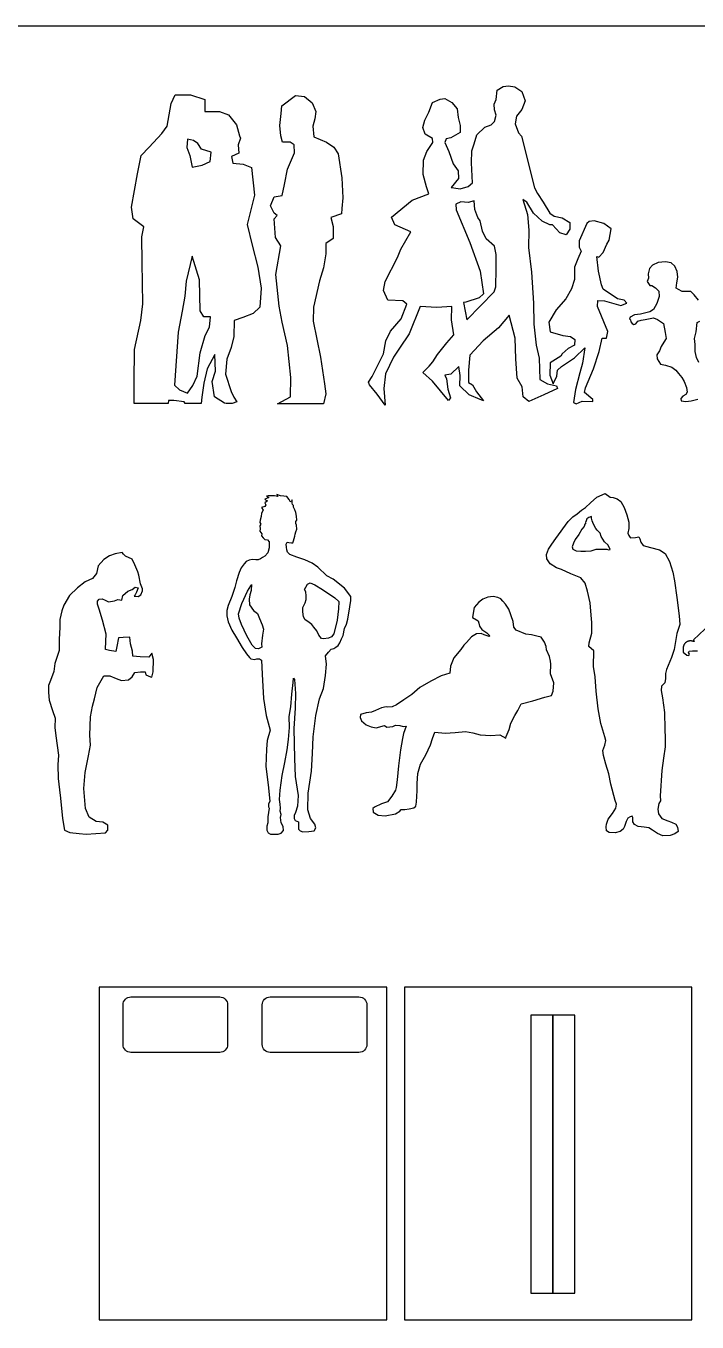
# Model space of a CAD drawing. Header units: millimetres. Extents: x 6840 to 12281, y 13072 to 17462.
# Drawn here: x 9508 to 9933, y 14061 to 14882 of the extents above; entities that cross this region are included whole.
import ezdxf

# ---------------------------------------------------------------- set-up
doc = ezdxf.new("R2010")
doc.units = ezdxf.units.MM
doc.header["$LTSCALE"] = 100
doc.header["$MEASUREMENT"] = 0
doc.layers.add('CUT', color=3, linetype='Continuous')
doc.layers.add('Default', color=7, linetype='Continuous')

msp = doc.modelspace()

# ---------------------------------------------------------------- linework, layer by layer
at = {"layer": 'CUT'}
for points in [[(9743.58, 14735.03), (9745.79, 14740.35), (9752.01, 14751.32), (9741.95, 14755.74), (9739.92, 14760.62), (9752.93, 14771.19), (9763.56, 14775.24), (9761.92, 14779.74), (9759.96, 14787.6), (9760.04, 14796.61), (9762.17, 14802.1), (9765.93, 14807.83), (9765.85, 14810.29), (9761.27, 14812.99), (9759.79, 14817.25), (9760.86, 14822), (9763.56, 14826.91), (9765.77, 14833.21), (9770.6, 14835.26), (9773.55, 14835.59), (9778.07, 14833.2), (9781.41, 14829.2), (9782.15, 14823.63), (9783.29, 14818.56), (9783.38, 14814.22), (9777.32, 14810.78), (9774.45, 14810.04), (9773.55, 14807.75), (9776.17, 14802.18), (9778.99, 14794.19), (9782.15, 14789.81), (9782.31, 14785.06), (9777.74, 14779.33), (9779.28, 14779.08), (9783.29, 14778.43), (9788.45, 14779.9), (9791.07, 14782.28), (9790.58, 14794.97), (9790.75, 14802.42), (9792.22, 14806.85), (9793.86, 14812.74), (9799.02, 14817.49), (9802.95, 14818.97), (9805.16, 14821.18), (9806.14, 14825.11), (9805.08, 14828.46), (9804.83, 14832.07), (9806.14, 14834.93), (9806.8, 14840.83), (9810.65, 14843.2), (9814, 14843.61), (9817.93, 14842.96), (9822.36, 14840.01), (9824.5, 14834.23), (9822.36, 14828.63), (9819, 14824.53), (9818.18, 14819.7), (9820.31, 14813.97), (9822.19, 14811.76), (9830.3, 14779), (9832.18, 14775.48), (9835.87, 14769.99), (9840.13, 14763.03), (9842.91, 14761.15), (9847.99, 14760.09), (9852.66, 14757.06), (9852.82, 14752.96), (9850.45, 14749.28), (9846.35, 14750.67), (9841.68, 14755.58), (9840.04, 14755.66), (9835.21, 14758.04), (9829.81, 14763.03), (9825.63, 14769.99), (9823.09, 14771.8), (9825.88, 14762.13), (9826.78, 14752.39), (9826.53, 14741.25), (9828.5, 14725.77), (9829.81, 14706.2), (9829.97, 14692.77), (9831.45, 14679.59), (9833.41, 14671.23), (9833.82, 14657.72), (9838.57, 14654.94), (9844.3, 14653.71), (9845.04, 14651.99), (9836.2, 14648.06), (9826.86, 14643.8), (9823.26, 14646.83), (9822.68, 14653.14), (9819.33, 14658.54), (9818.67, 14670.82), (9818.1, 14683.93), (9814.33, 14698.42), (9807.53, 14690.56), (9797.79, 14682.29), (9789.44, 14673.12), (9788.62, 14663.78), (9788.62, 14655.84), (9791.16, 14654.48), (9793.6, 14650.01), (9798.07, 14644.32), (9795.91, 14645.11), (9788.94, 14648.06), (9783.05, 14653.79), (9783.29, 14660.26), (9782.48, 14666.08), (9777.32, 14661.08), (9773.55, 14660.42), (9774.61, 14658.13), (9775.51, 14651.74), (9777.23, 14646.18), (9776.01, 14644.54), (9765.85, 14656.82), (9759.71, 14662.23), (9763.8, 14666.16), (9766.1, 14669.02), (9768.96, 14673.53), (9772.32, 14677.79), (9774.86, 14680.9), (9779.28, 14685.97), (9777.81, 14695.64), (9777.97, 14703.91), (9768.47, 14703.25), (9757.91, 14703.91), (9751.11, 14686.79), (9744.85, 14677.54), (9741.16, 14671.93), (9736.04, 14661.41), (9734.98, 14652.15), (9735.8, 14641.59), (9730.88, 14648.39), (9725.89, 14654.36), (9725.32, 14656.17), (9727.61, 14659.69), (9734.81, 14674.02), (9736.37, 14682.29), (9739.15, 14688.43), (9746.03, 14696.13), (9749.64, 14705.46), (9747.02, 14707.51), (9737.6, 14708), (9734.73, 14714.14), (9735.96, 14719.8), (9743.58, 14735.03)], [(9648.43, 14755.92), (9651.73, 14742.88), (9655.28, 14728.91), (9657.39, 14715.6), (9656.47, 14703.61), (9652.25, 14699.52), (9645.66, 14697.02), (9640.26, 14695.04), (9640, 14685.03), (9638.29, 14678.04), (9635.65, 14670.67), (9634.73, 14661.18), (9638.42, 14650.11), (9640, 14646.68), (9641.98, 14643.65), (9639.09, 14642.55), (9635.23, 14642.55), (9634.07, 14642.86), (9627.88, 14646.82), (9626.29, 14656.43), (9628.53, 14663.02), (9628.01, 14673.56), (9623.26, 14664.47), (9621.02, 14655.51), (9619.84, 14646.55), (9619.38, 14642.55), (9609.22, 14642.55), (9608.64, 14643.65), (9602.18, 14644.44), (9598.76, 14644.58), (9598.48, 14642.55), (9576.9, 14642.55), (9577.01, 14656.3), (9577.28, 14676.86), (9581.23, 14695.17), (9582.55, 14705.58), (9582.02, 14731.94), (9581.89, 14748.01), (9583.07, 14754.47), (9576.28, 14759.43), (9575.35, 14766.91), (9579.09, 14787.94), (9581.49, 14799.54), (9586.37, 14804.94), (9594.54, 14813.5), (9597.96, 14818.12), (9600.34, 14832.48), (9602.84, 14838.01), (9612.72, 14837.88), (9621.68, 14835.11), (9621.68, 14827.47), (9631.04, 14827.47), (9636.7, 14825.23), (9641.71, 14818.91), (9643.56, 14811.92), (9644.22, 14810.61), (9642.77, 14806.26), (9643.16, 14800.99), (9638.68, 14799.01), (9639.34, 14794.66), (9646.06, 14794.13), (9651.2, 14792.03), (9653.18, 14774.37), (9648.43, 14755.92)], [(9670.71, 14774.24), (9672.15, 14781.21), (9674, 14790.83), (9678.48, 14801.24), (9678.21, 14806.25), (9675.71, 14808.09), (9670.96, 14807.96), (9669.91, 14812.04), (9669.12, 14818.5), (9670.04, 14826.14), (9670.44, 14831.02), (9679, 14837.61), (9684.8, 14836.82), (9689.68, 14832.99), (9692.05, 14827.33), (9691.26, 14822.85), (9690.07, 14818.24), (9690.73, 14811.38), (9698.64, 14807.96), (9703.38, 14804.8), (9706.01, 14800.71), (9708.39, 14785.43), (9709.05, 14772.78), (9708.52, 14766.06), (9708.12, 14762.63), (9701.53, 14760.26), (9702.96, 14754.61), (9702.96, 14747.13), (9698.29, 14743.86), (9698.29, 14737.31), (9696.89, 14728.43), (9694.22, 14720.27), (9690.47, 14703.47), (9690.33, 14694.77), (9694.95, 14671.84), (9697.45, 14654.97), (9698.24, 14648.78), (9696.75, 14642.41), (9667.65, 14642.41), (9675.97, 14646.8), (9676.1, 14659.06), (9674, 14679.35), (9670.57, 14694.11), (9668.72, 14704.12), (9666.62, 14724.28), (9669.78, 14742.46), (9666.35, 14747.61), (9665.56, 14759.47), (9667.44, 14761.62), (9665.57, 14763.02), (9663.23, 14767.7), (9665.57, 14773.31), (9670.71, 14774.24)], [(9620.1, 14793.48), (9624.98, 14795.85), (9625.64, 14801.78), (9619.58, 14803.62), (9617.2, 14807.18), (9614.57, 14809.16), (9610.75, 14809.81), (9610.22, 14804.54), (9612.2, 14799.67), (9613.78, 14792.16), (9620.1, 14793.48)], [(9785.51, 14706.45), (9787.63, 14695.64), (9804.83, 14713.24), (9805.9, 14716.36), (9806.06, 14727.74), (9806.06, 14736.83), (9805, 14742.15), (9799.84, 14746.74), (9797.38, 14751.57), (9795.91, 14758.28), (9794.43, 14760.25), (9792.71, 14765.49), (9792.22, 14770.81), (9788.37, 14769.75), (9783.79, 14770.16), (9780.67, 14768.77), (9780.76, 14765.08), (9789.52, 14744.44), (9796.07, 14726.43), (9798.03, 14712.1), (9795.33, 14709.48), (9786.9, 14706.77), (9785.51, 14706.45)], [(9870.52, 14707.86), (9874.69, 14707.61), (9885.01, 14704.58), (9888.86, 14706.14), (9887.22, 14708.02), (9882.88, 14708.92), (9873.87, 14714.9), (9872.81, 14717.68), (9870.84, 14726.37), (9869.86, 14735.54), (9871.17, 14735.21), (9873.87, 14738.08), (9876.08, 14743.4), (9877.61, 14746.03), (9878.87, 14753.14), (9874.2, 14756.5), (9868.22, 14758.14), (9864.95, 14757.73), (9863.55, 14756.5), (9858.64, 14745.45), (9858.72, 14741.6), (9860.03, 14738.98), (9857.9, 14734.14), (9855.61, 14728.82), (9855.61, 14721.04), (9853.77, 14715.23), (9850.12, 14708.92), (9844.06, 14701.88), (9839.38, 14693.98), (9840.22, 14687.96), (9848.24, 14685.58), (9853.24, 14684.93), (9856.02, 14683.04), (9855.77, 14679.56), (9851.8, 14677.31), (9847.91, 14674.12), (9847.01, 14672.56), (9840.34, 14668.3), (9840.13, 14660.52), (9842.26, 14655), (9844.56, 14659.87), (9845.05, 14663.64), (9847.42, 14665.93), (9855.77, 14671.42), (9862.16, 14677.72), (9860.77, 14668.22), (9859.13, 14662), (9856.27, 14651.35), (9855.08, 14643.25), (9856.68, 14642.43), (9860.52, 14644.15), (9867.24, 14643.82), (9867.4, 14645.13), (9862, 14649.55), (9862.74, 14652.58), (9867.81, 14664.54), (9871.25, 14675.51), (9873.22, 14683.95), (9876, 14683.95), (9876.74, 14688.2), (9870.27, 14703.97), (9870.52, 14707.86)], [(9613.78, 14735.89), (9609.96, 14720.08), (9609.03, 14710.59), (9607.45, 14700.97), (9604.82, 14687.8), (9602.58, 14654.19), (9605.61, 14651.3), (9610.75, 14649.19), (9614.17, 14653.93), (9616.81, 14659.99), (9618.78, 14674.62), (9621.81, 14685.69), (9624.58, 14690.96), (9625.37, 14697.55), (9621.16, 14697.42), (9618.72, 14701.3), (9618.39, 14720.87), (9613.78, 14735.89)], [(9934.12, 14708.1), (9931.45, 14711.38), (9929.26, 14713.57), (9926.95, 14713.57), (9923.79, 14713.57), (9921.48, 14714.66), (9920.14, 14715.63), (9920.51, 14719.04), (9921.11, 14722.56), (9920.75, 14726.08), (9919.29, 14729.61), (9916.98, 14731.67), (9913.33, 14732.16), (9908.59, 14731.8), (9905.07, 14730.09), (9903.12, 14728.03), (9902.27, 14724.63), (9902.63, 14721.83), (9901.66, 14719.89), (9903.36, 14717.33), (9904.58, 14717.21), (9907.01, 14715.88), (9909.08, 14713.69), (9909.32, 14710.28), (9907.74, 14705.79), (9905.8, 14702.02), (9903.49, 14700.56), (9897.53, 14699.23), (9893.64, 14698.62), (9890.84, 14697.28), (9890.6, 14696.19), (9891.21, 14695.58), (9891.45, 14694.36), (9892.3, 14693.15), (9893.27, 14692.54), (9894.49, 14693.03), (9895.71, 14694.73), (9897.89, 14695.34), (9900.45, 14695.82), (9905.8, 14696.8), (9908.35, 14695.7), (9912, 14693.27), (9913.09, 14687.44), (9913.7, 14683.79), (9912.24, 14681.48), (9910.66, 14678.57), (9909.44, 14676.01), (9907.86, 14673.46), (9907.98, 14670.91), (9910.17, 14667.38), (9913.21, 14666.9), (9917.35, 14665.68), (9919.78, 14663.74), (9921.6, 14661.55), (9923.67, 14659.12), (9925.13, 14656.57), (9926.71, 14652.68), (9927.07, 14649.76), (9926.1, 14648.18), (9924.28, 14647.21), (9923.06, 14645.75), (9923.18, 14644.29), (9926.22, 14643.81), (9929.5, 14644.17), (9932.18, 14644.9), (9933.76, 14645.27)], [(9934.49, 14668.6), (9933.03, 14671.64), (9932.18, 14675.41), (9932.06, 14680.02), (9931.57, 14683.79), (9932.79, 14688.04), (9933.27, 14693.88), (9935.1, 14694.73)], [(9714.19, 14520.51), (9710.01, 14525.62), (9703.03, 14531.29), (9699.03, 14533.43), (9693.26, 14538.91), (9689.61, 14541.48), (9684.97, 14543.57), (9679.87, 14545.3), (9675.59, 14546.93), (9673.99, 14548.58), (9673.54, 14550.02), (9673.31, 14551.6), (9673.26, 14553.61), (9673.81, 14554.83), (9674.79, 14554.62), (9676.46, 14554.38), (9677.33, 14554.48), (9677.89, 14555.72), (9678.31, 14557.21), (9678.67, 14558.65), (9678.91, 14559.8), (9679.4, 14561.28), (9679.85, 14563.11), (9679.75, 14565.64), (9679.34, 14566.72), (9679.23, 14567.96), (9679.85, 14568.76), (9679.68, 14571.25), (9679.39, 14573.62), (9678.58, 14575.37), (9677.85, 14576.95), (9677.93, 14578.03), (9677.2, 14578.75), (9676.92, 14579.54), (9677.06, 14580.99), (9676.92, 14581.63), (9676.27, 14580.41), (9675.62, 14580.63), (9675.19, 14581.92), (9673.6, 14583.65), (9671.8, 14583.94), (9669.56, 14584.23), (9667.25, 14584.88), (9667.9, 14583.72), (9666.96, 14583.87), (9665.81, 14584.23), (9661.84, 14584.23), (9660.83, 14584.01), (9662.2, 14583.15), (9660.76, 14582.5), (9659.68, 14581.99), (9660.18, 14581.71), (9661.27, 14581.06), (9659.65, 14579.76), (9660.4, 14578.46), (9659.61, 14577.38), (9657.61, 14576.73), (9658.53, 14575.13), (9657.59, 14573.13), (9657.3, 14570.97), (9656.79, 14568.81), (9656.43, 14567.22), (9657.23, 14566.21), (9656.43, 14565.06), (9656.72, 14563.33), (9656.43, 14561.75), (9657.88, 14560.09), (9657.52, 14558.72), (9658.53, 14557.57), (9659.61, 14556.56), (9661.38, 14556.24), (9662.42, 14554.94), (9662.33, 14551.22), (9661.56, 14547.96), (9659.59, 14546.05), (9658.26, 14545.09), (9657.03, 14544.3), (9655.44, 14543.61), (9653.9, 14543.61), (9651.61, 14543.82), (9649.75, 14543.5), (9647.88, 14542.65), (9646.55, 14541.05), (9644.78, 14538.5), (9643.41, 14535.52), (9641.72, 14530.44), (9640.67, 14526.09), (9638.73, 14520.45), (9636.55, 14514.72), (9635.64, 14511.65), (9635.73, 14508.22), (9636.37, 14504.33), (9638.81, 14499.01), (9641.79, 14494.22), (9645.31, 14488.08), (9648.03, 14484.11), (9649.92, 14481.76), (9650.92, 14480.86), (9653.09, 14480.5), (9654.71, 14480.95), (9656.25, 14481.04), (9657.61, 14480.22), (9658, 14471.22), (9658.91, 14455.87), (9660.49, 14445.14), (9663.09, 14435.88), (9661.1, 14429.25), (9660.82, 14423.7), (9660.27, 14412.75), (9661.8, 14401.24), (9662.77, 14390.83), (9662.07, 14389.03), (9661.93, 14387.37), (9662.35, 14386.4), (9661.93, 14383.62), (9661.66, 14380.85), (9661.52, 14377.24), (9660.96, 14375.02), (9660.96, 14372.53), (9661.8, 14370.86), (9663.32, 14369.89), (9668.04, 14370.03), (9669.99, 14370.59), (9671.51, 14372.25), (9671.37, 14374.75), (9670.12, 14377.1), (9669.57, 14380.43), (9670.12, 14382.37), (9669.43, 14384.45), (9669.57, 14386.53), (9669.43, 14389.03), (9669.01, 14391.94), (9669.29, 14397.91), (9670.68, 14407.2), (9672.34, 14415.24), (9673.87, 14423.29), (9674.7, 14429.94), (9675.4, 14437.43), (9675.19, 14444.5), (9676.07, 14450.54), (9676.76, 14458.58), (9677.53, 14465.94), (9677.83, 14468.65), (9678.41, 14467.81), (9679.14, 14459.01), (9678.96, 14449.78), (9678.08, 14436.95), (9678.51, 14417.91), (9678.94, 14406.57), (9680.87, 14394.38), (9680.42, 14387.61), (9679.18, 14383.64), (9678.31, 14381.84), (9678.25, 14379.86), (9678.94, 14378.56), (9680.98, 14377.88), (9681.04, 14375.15), (9680.98, 14373.16), (9681.98, 14372.17), (9683.71, 14371.49), (9687.56, 14371.61), (9690.97, 14372.17), (9691.9, 14373.91), (9691.28, 14376.26), (9688.49, 14379.98), (9687, 14385.44), (9687.06, 14395.98), (9689.22, 14409.78), (9689.86, 14421.12), (9690.29, 14431.6), (9692, 14445.08), (9694.36, 14455.57), (9696.77, 14462.24), (9698.17, 14470.4), (9698.67, 14477.67), (9698.07, 14482.84), (9699.99, 14485.2), (9701.71, 14487.01), (9703.27, 14487.47), (9704.73, 14488.27), (9706.04, 14489.43), (9707.25, 14491.09), (9708.11, 14493.56), (9709.22, 14495.77), (9710.18, 14500.21), (9711.38, 14502.98), (9712.14, 14506.05), (9713.45, 14513.91), (9714.19, 14517.81), (9714.19, 14520.51)], [(9840.36, 14541.07), (9838.27, 14544.26), (9837.9, 14547.09), (9839.25, 14550.41), (9841.34, 14553.6), (9843.8, 14557.16), (9851.67, 14567.85), (9854.74, 14570.92), (9857.44, 14572.76), (9860.15, 14574.97), (9862.6, 14576.69), (9865.92, 14579.64), (9869.85, 14583.2), (9875.14, 14585.66), (9878.21, 14583.2), (9880.18, 14583.08), (9882.76, 14582.34), (9884.97, 14580.5), (9887.06, 14576.69), (9888.9, 14572.02), (9890.01, 14567.48), (9890.01, 14563.43), (9889.39, 14560.6), (9890.01, 14559.13), (9890.87, 14557.78), (9891.34, 14557.61), (9894.22, 14557.83), (9896.43, 14558.27), (9897.1, 14556.94), (9897.76, 14554.73), (9899.09, 14552.74), (9903.74, 14551.41), (9909.49, 14549.86), (9913.04, 14547.65), (9915.91, 14542.56), (9917.91, 14535.92), (9919.01, 14530.39), (9920.56, 14519.77), (9921.89, 14508.27), (9922.33, 14502.74), (9920.56, 14496.98), (9919.68, 14491.9), (9918.79, 14486.81), (9917.02, 14481.72), (9913.92, 14474.2), (9913.26, 14471.76), (9913.26, 14468.44), (9912.81, 14465.79), (9910.82, 14463.58), (9910.6, 14460.92), (9911.49, 14456.28), (9912.59, 14446.98), (9912.81, 14436.36), (9913.13, 14430.67), (9913.01, 14425.27), (9912.15, 14418.14), (9911.04, 14410.28), (9909.94, 14394.19), (9910.06, 14391.12), (9909.08, 14389.4), (9908.46, 14385.84), (9908.83, 14382.77), (9911.04, 14379.82), (9914.73, 14378.47), (9917.19, 14377.49), (9919.77, 14376.38), (9921, 14374.42), (9921.24, 14371.71), (9919.15, 14370.12), (9916.33, 14369.13), (9911.53, 14369.01), (9908.34, 14370.36), (9905.14, 14372.57), (9902.81, 14374.05), (9899.74, 14374.42), (9896.05, 14374.91), (9893.59, 14376.01), (9892.73, 14377.86), (9892.61, 14380.56), (9892.12, 14381.29), (9890.89, 14381.05), (9889.41, 14380.19), (9888.43, 14377.98), (9887.32, 14374.91), (9886.59, 14373.19), (9884.62, 14371.71), (9881.55, 14370.85), (9877.62, 14370.98), (9876.02, 14372.08), (9875.77, 14374.54), (9876.02, 14376.38), (9877.12, 14379.45), (9879.7, 14383.01), (9881.79, 14386.39), (9882.28, 14388.97), (9881.54, 14391.3), (9878.71, 14401.62), (9877.36, 14408.26), (9875.52, 14414.27), (9874.04, 14419.8), (9873.55, 14423), (9874.9, 14426.31), (9875.52, 14429.26), (9874.9, 14431.59), (9872.45, 14439.95), (9870.73, 14449.4), (9869.49, 14460.55), (9868.88, 14469.52), (9867.77, 14476.15), (9868.02, 14486.1), (9864.7, 14488.8), (9864.94, 14491.14), (9866.67, 14497.16), (9866.67, 14504.04), (9866.17, 14508.7), (9865.55, 14516.38), (9863.96, 14523.87), (9862.48, 14528.79), (9859.65, 14532.23), (9853.39, 14534.68), (9847.49, 14537.51), (9844.29, 14538.61), (9840.36, 14541.07)], [(9878.33, 14550.16), (9876.98, 14552.99), (9874.77, 14555.07), (9872.68, 14558.39), (9871.94, 14560.6), (9870.1, 14562.44), (9869.24, 14563.55), (9867.77, 14566.25), (9866.91, 14568.22), (9866.41, 14570.06), (9866.41, 14571.04), (9864.82, 14570.43), (9863.59, 14569.57), (9863.1, 14568.22), (9862.73, 14567.36), (9862.97, 14566.99), (9862.24, 14566.25), (9861.87, 14564.78), (9860.39, 14563.06), (9858.55, 14559.62), (9856.21, 14556.55), (9854.98, 14554.21), (9854.25, 14551.88), (9854.62, 14550.28), (9856.83, 14549.42), (9859.65, 14549.18), (9862.73, 14549.18), (9866.29, 14549.42), (9869.36, 14550.28), (9872.07, 14550.28), (9876.25, 14550.41), (9877.23, 14550.04), (9878.33, 14550.16)], [(9582.23, 14525.36), (9581.05, 14528.52), (9579.86, 14533.87), (9579.26, 14536.04), (9577.48, 14540.39), (9575.7, 14543.96), (9571.54, 14545.93), (9570.15, 14547.32), (9569.36, 14548.31), (9565.01, 14547.52), (9561.44, 14546.13), (9557.68, 14543.76), (9554.12, 14539.8), (9553.13, 14535.05), (9550.55, 14531.89), (9546, 14529.71), (9541.05, 14525.95), (9536.1, 14521), (9532.34, 14514.87), (9531.15, 14511.31), (9529.96, 14505.77), (9529.96, 14501.02), (9529.56, 14493.3), (9529.56, 14486.18), (9527.58, 14480.44), (9526.79, 14478.07), (9526.2, 14472.92), (9524.02, 14467.19), (9522.84, 14464.1), (9522.64, 14459.75), (9523.23, 14454.8), (9525.21, 14448.27), (9527, 14443.33), (9526.8, 14437.59), (9527.39, 14432.25), (9528.98, 14419.98), (9528.58, 14413.85), (9528.78, 14405.14), (9529.77, 14398.02), (9530.36, 14392.67), (9531.55, 14379.93), (9532.94, 14372.61), (9536.3, 14371.03), (9542.24, 14370.43), (9546.6, 14370.04), (9558.87, 14370.83), (9560.26, 14372.61), (9560.26, 14375.58), (9557.09, 14377.56), (9552.94, 14377.95), (9548.38, 14380.72), (9546.2, 14386.26), (9545.21, 14398.93), (9546.01, 14409.02), (9547.99, 14419.5), (9549.37, 14426.23), (9548.97, 14432.56), (9549.37, 14444.24), (9550.56, 14450.96), (9551.94, 14455.71), (9553.54, 14462.73), (9556.11, 14467.28), (9557.7, 14470.25), (9561.46, 14470.25), (9565.62, 14468.47), (9568.98, 14467.28), (9573.34, 14467.68), (9575.71, 14469.66), (9577.3, 14472.23), (9581.06, 14472.63), (9583.83, 14472.63), (9584.43, 14470.85), (9587.4, 14469.66), (9588.19, 14469.46), (9588.98, 14472.63), (9589.18, 14480.54), (9588.19, 14484.5), (9586.21, 14482.12), (9580.71, 14482.21), (9576.11, 14482.72), (9575.91, 14485.88), (9574.72, 14490.43), (9574.33, 14494.59), (9569.9, 14494.46), (9567, 14494.19), (9566.09, 14488.67), (9565.42, 14485.69), (9561.26, 14486.28), (9558.88, 14486.87), (9558.96, 14492.05), (9559.28, 14496.57), (9556.9, 14505.36), (9554.73, 14512.49), (9553.74, 14515.65), (9553.74, 14517.43), (9554.73, 14518.82), (9556.71, 14519.02), (9558.59, 14518.07), (9560.67, 14517.04), (9564.57, 14517.71), (9566.63, 14518.61), (9569.17, 14518.19), (9569.71, 14521.09), (9572.97, 14523.75), (9575.69, 14524.83), (9577.69, 14526.34), (9579.5, 14525.92), (9578.49, 14523.17), (9577.5, 14521.39), (9576.96, 14520.67), (9579.5, 14520.48), (9581.25, 14521.57), (9582.25, 14523.96), (9582.23, 14525.36)], [(9654.97, 14509.69), (9656.22, 14506.56), (9657.89, 14502.49), (9658.83, 14499.77), (9658.21, 14495.91), (9657.48, 14490.37), (9657.69, 14488.39), (9655.59, 14487.35), (9653.82, 14487.45), (9651.73, 14489.64), (9648.28, 14495.49), (9644.83, 14502.59), (9643.37, 14506.66), (9642.95, 14509.38), (9645.14, 14515.96), (9648.8, 14523.79), (9650.89, 14527.13), (9651.31, 14528.07), (9651.1, 14524.21), (9650.26, 14521.49), (9649.85, 14518.67), (9650.06, 14515.23), (9652.56, 14511.57), (9654.97, 14509.69)], [(9683.66, 14513.39), (9685.29, 14516.46), (9685.87, 14518.48), (9685.87, 14520.88), (9685.68, 14523.47), (9684.72, 14524.91), (9685.68, 14526.35), (9686.73, 14528.17), (9688.37, 14529.04), (9691.35, 14527.79), (9696.15, 14524.91), (9704.03, 14519.63), (9706.43, 14517.33), (9706.33, 14512.53), (9705.37, 14505.42), (9703.36, 14496.69), (9701.91, 14494.96), (9699.9, 14494), (9696.82, 14493.52), (9695.48, 14493.9), (9693.84, 14496.01), (9692.5, 14498.7), (9690.77, 14500.91), (9689.33, 14502.73), (9686.93, 14504.65), (9685.29, 14505.71), (9684.14, 14507.63), (9683.66, 14510.8), (9683.66, 14513.39)], [(9840.83, 14477.52), (9840.41, 14479.48), (9839.92, 14482.37), (9838.06, 14486.6), (9837.84, 14488.76), (9836.67, 14491.58), (9834.63, 14494.74), (9831.86, 14495.25), (9828.41, 14496.1), (9824.97, 14496.62), (9818.88, 14499.13), (9817.38, 14501.01), (9816.95, 14504.51), (9814.06, 14512.44), (9812.01, 14515.53), (9810.38, 14517.47), (9809.01, 14518.86), (9807.19, 14519.75), (9804.22, 14520.39), (9800.85, 14519.96), (9797.76, 14518.79), (9795.21, 14516.88), (9792.2, 14513.48), (9791.63, 14509.97), (9791.11, 14507.21), (9793.75, 14505.74), (9794.83, 14504.94), (9795.18, 14503.6), (9795.6, 14501.71), (9797.03, 14499.63), (9800.22, 14497.43), (9802.19, 14495.49), (9801.59, 14495.02), (9798.61, 14496.07), (9796.72, 14497.07), (9793.62, 14496.77), (9790.46, 14494.86), (9787.32, 14491.33), (9785.72, 14489.63), (9783.78, 14486.79), (9779.24, 14481.63), (9777.19, 14476.28), (9776.75, 14471.83), (9771.24, 14470.3), (9764.66, 14466.81), (9757.74, 14462.85), (9752.79, 14458.43), (9747.76, 14454.95), (9743.06, 14451.74), (9740.31, 14450.57), (9737.41, 14450.28), (9736.4, 14450.68), (9733.5, 14449.98), (9729.81, 14448.33), (9727.12, 14447.1), (9723.75, 14446.74), (9720.19, 14445.7), (9720.07, 14443.74), (9720.96, 14441.72), (9723.74, 14439.12), (9726.92, 14437.93), (9730.23, 14437.35), (9735.41, 14438.8), (9736.97, 14437.8), (9740.68, 14438.04), (9742.49, 14438.99), (9745.12, 14438.68), (9747.22, 14438.15), (9749.24, 14438.44), (9747.45, 14433.77), (9746.74, 14430.46), (9745.65, 14423.31), (9744.38, 14413.25), (9743.37, 14404.28), (9742.73, 14399.42), (9742.34, 14397.8), (9740.08, 14394), (9737.28, 14390.34), (9733.58, 14389.23), (9729.14, 14387.17), (9728.14, 14386.16), (9728.16, 14383.8), (9731.34, 14382), (9735.79, 14381.5), (9742.32, 14382.9), (9745.21, 14384.54), (9746.01, 14385.62), (9748.23, 14385.64), (9751.06, 14386.07), (9754.09, 14386.63), (9755.3, 14387.78), (9755.75, 14390.15), (9755.92, 14394.13), (9756.03, 14397.36), (9756.06, 14402.02), (9756.62, 14408.36), (9758.26, 14414.37), (9761.65, 14420.2), (9764.57, 14426.56), (9765.88, 14430.61), (9767.2, 14434.6), (9773.81, 14433.98), (9780.15, 14434.3), (9786.75, 14434.96), (9791.41, 14434.12), (9796.07, 14432.81), (9802.82, 14432.52), (9808.48, 14432.84), (9812.23, 14430.78), (9812.4, 14431.72), (9814.45, 14436.26), (9815.5, 14440.24), (9818.03, 14445.05), (9819.82, 14448.3), (9821.88, 14452.5), (9829.28, 14454.44), (9836.88, 14456.79), (9841.05, 14457.84), (9842.18, 14460.54), (9842.61, 14465.74), (9840.47, 14471.52), (9840.83, 14477.52)], [(9949, 14509.91), (9931.14, 14493.07), (9931.5, 14491.99), (9930.91, 14491.93), (9930.78, 14491.98), (9930.65, 14492.03), (9930.52, 14492.08), (9930.39, 14492.12), (9930.26, 14492.16), (9930.12, 14492.19), (9929.99, 14492.22), (9929.85, 14492.25), (9929.71, 14492.27), (9929.57, 14492.29), (9929.43, 14492.3), (9929.29, 14492.31), (9929.14, 14492.32), (9929, 14492.32), (9928.86, 14492.31), (9928.71, 14492.31), (9928.57, 14492.29), (9928.43, 14492.27), (9928.29, 14492.25), (9928.15, 14492.23), (9928.01, 14492.2), (9927.87, 14492.16), (9927.74, 14492.12), (9927.6, 14492.08), (9927.47, 14492.03), (9927.34, 14491.98), (9927.21, 14491.93), (9927.08, 14491.87), (9926.96, 14491.81), (9926.84, 14491.74), (9926.72, 14491.67), (9926.61, 14491.6), (9926.49, 14491.53), (9926.38, 14491.45), (9926.27, 14491.37), (9926.16, 14491.28), (9926.06, 14491.19), (9925.96, 14491.1), (9925.85, 14491), (9925.76, 14490.9), (9925.66, 14490.8), (9925.57, 14490.69), (9925.48, 14490.58), (9925.39, 14490.47), (9925.31, 14490.35), (9925.23, 14490.23), (9925.15, 14490.11), (9925.08, 14489.99), (9925.01, 14489.86), (9924.95, 14489.73), (9924.89, 14489.6), (9924.83, 14489.47), (9924.78, 14489.34), (9924.73, 14489.2), (9924.69, 14489.07), (9924.65, 14488.93), (9924.62, 14488.8), (9924.59, 14488.66), (9924.56, 14488.52), (9924.54, 14488.38), (9924.53, 14488.25), (9924.51, 14488.11), (9924.5, 14487.98), (9924.5, 14487.84), (9924.49, 14485.1), (9926.77, 14483.27), (9928.04, 14483.04), (9928.41, 14483.98), (9927.95, 14485.06), (9928.19, 14485.84), (9930.46, 14486.04), (9933.5, 14486.11)]]:
    msp.add_lwpolyline(points, dxfattribs=at)
for points in [[(9554.87, 14273.12), (9554.87, 14062.56), (9736.88, 14062.56), (9736.88, 14273.12)], [(9748.03, 14273.12), (9748.03, 14062.56), (9930.04, 14062.56), (9930.04, 14273.12)], [(9841.98, 14079.5), (9841.98, 14255.5), (9827.98, 14255.5), (9827.98, 14079.5)], [(9855.98, 14079.5), (9855.98, 14255.5), (9841.98, 14255.5), (9841.98, 14079.5)]]:
    msp.add_lwpolyline(points, close=True, dxfattribs=at)
for points in [[(9574.92, 14266.99), (9631.12, 14266.99, -0.414214), (9636.12, 14261.99), (9636.12, 14236.85, -0.414214), (9631.12, 14231.85), (9574.92, 14231.85, -0.414214), (9569.92, 14236.85), (9569.92, 14261.99, -0.414214)], [(9663.08, 14266.99), (9719.28, 14266.99, -0.414214), (9724.28, 14261.99), (9724.28, 14236.85, -0.414214), (9719.28, 14231.85), (9663.08, 14231.85, -0.414214), (9658.08, 14236.85), (9658.08, 14261.99, -0.414214)]]:
    msp.add_lwpolyline(points, format="xyb", close=True, dxfattribs=at)
at = {"layer": 'Default'}
msp.add_lwpolyline([(9479.89, 13661.59), (9479.89, 14881.59), (11919.89, 14881.59), (11919.89, 13661.59), (9479.89, 13661.59)], dxfattribs=at)

doc.saveas('drawing.dxf')
